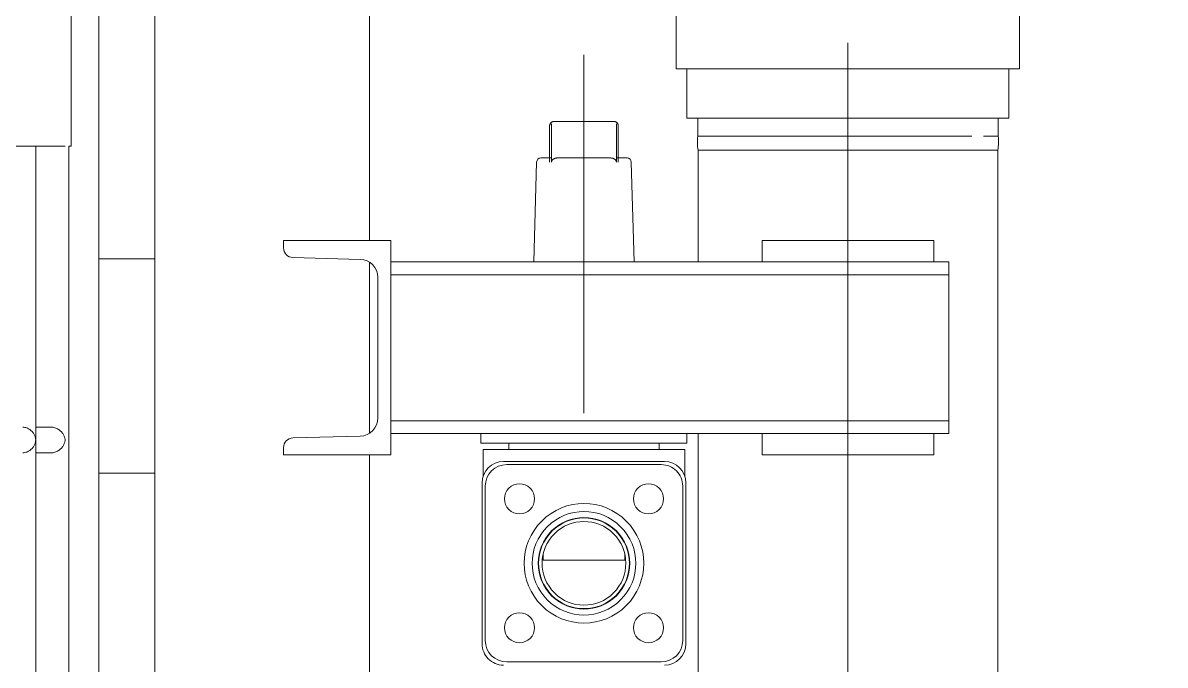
# Model space of a CAD drawing. Extents: x -965262 to 1142518, y -357520 to 71675.
# Drawn here: x -852163 to -851630, y -92689 to -92390 of the extents above; entities that cross this region are included whole.
import ezdxf

# ---------------------------------------------------------------- set-up
doc = ezdxf.new("R2010")
doc.units = 0
doc.header["$LTSCALE"] = 10
doc.layers.get('0').update_dxf_attribs({"linetype": 'CONTINUOUS', "lineweight": 30})
doc.layers.add('Оборудование', color=7, linetype='CONTINUOUS', lineweight=30)

msp = doc.modelspace()

# ---------------------------------------------------------------- hatches: boundary and pattern name
at = {"lineweight": 30, "true_color": 0x1b8828}
h = msp.add_hatch(color=106, dxfattribs=at)
h.dxf.hatch_style = 1
h.paths.add_polyline_path([(-851459.79, -90277.67), (-853359.79, -90277.67), (-853359.79, -94944.84), (-851459.79, -94944.84)])
h.paths.add_polyline_path([(-851559.79, -94844.84), (-853259.79, -94844.84), (-853259.79, -90344.85), (-851559.79, -90344.85)], flags=16)

# ---------------------------------------------------------------- linework, layer by layer
at = {"layer": 'Оборудование', "color": 7, "lineweight": 0}
for p, q in [((-852001.29, -92491.34, -2902.58), (-852001.29, -92068.59, -2902.58)), ((-851858.29, -92121.34, -2902.58), (-851858.29, -92411.34, -2902.58)), ((-851698.29, -92411.34, -2902.58), (-851698.29, -92121.34, -2902.58)), ((-852127.29, -92227.84, -2902.58), (-852127.29, -92937.84, -2902.58)), ((-852101.29, -92905.84, -2902.58), (-852101.29, -92259.84, -2902.58)), ((-852140.29, -92447.34, -2902.58), (-852140.29, -92299.65, -2902.58)), ((-851858.29, -92411.34, -2902.58), (-851698.29, -92411.34, -2902.58)), ((-851853.29, -92434.34, -2902.58), (-851853.29, -92411.34, -2902.58)), ((-851703.29, -92434.34, -2902.58), (-851703.29, -92411.34, -2902.58)), ((-851703.29, -92434.34, -2902.58), (-851853.29, -92434.34, -2902.58)), ((-851848.29, -92434.34, -2902.58), (-851848.29, -92442.74, -2902.58)), ((-851708.29, -92434.34, -2902.58), (-851708.29, -92442.74, -2902.58)), ((-851917.28, -92437.66, -2902.58), (-851917.29, -92437.72, -2902.58)), ((-851917.29, -92437.72, -2902.58), (-851917.29, -92437.78, -2902.58)), ((-851917.29, -92437.78, -2902.58), (-851917.29, -92437.84, -2902.58)), ((-851917.29, -92437.84, -2902.58), (-851917.29, -92452.84, -2902.58)), ((-851917.27, -92437.54, -2902.58), (-851917.28, -92437.6, -2902.58)), ((-851917.28, -92437.6, -2902.58), (-851917.28, -92437.66, -2902.58)), ((-851917.26, -92437.48, -2902.58), (-851917.27, -92437.54, -2902.58)), ((-851917.25, -92437.42, -2902.58), (-851917.26, -92437.48, -2902.58)), ((-851917.23, -92437.36, -2902.58), (-851917.25, -92437.42, -2902.58)), ((-851917.22, -92437.31, -2902.58), (-851917.23, -92437.36, -2902.58)), ((-851917.2, -92437.25, -2902.58), (-851917.22, -92437.31, -2902.58)), ((-851917.18, -92437.19, -2902.58), (-851917.2, -92437.25, -2902.58)), ((-851917.17, -92437.14, -2902.58), (-851917.18, -92437.19, -2902.58)), ((-851917.14, -92437.09, -2902.58), (-851917.17, -92437.14, -2902.58)), ((-851917.12, -92437.04, -2902.58), (-851917.14, -92437.09, -2902.58)), ((-851917.1, -92436.99, -2902.58), (-851917.12, -92437.04, -2902.58)), ((-851917.08, -92436.94, -2902.58), (-851917.1, -92436.99, -2902.58)), ((-851917.05, -92436.89, -2902.58), (-851917.08, -92436.94, -2902.58)), ((-851917.02, -92436.84, -2902.58), (-851917.05, -92436.89, -2902.58)), ((-851917, -92436.79, -2902.58), (-851917.02, -92436.84, -2902.58)), ((-851916.97, -92436.75, -2902.58), (-851917, -92436.79, -2902.58)), ((-851916.94, -92436.71, -2902.58), (-851916.97, -92436.75, -2902.58)), ((-851916.91, -92436.66, -2902.58), (-851916.94, -92436.71, -2902.58)), ((-851916.88, -92436.62, -2902.58), (-851916.91, -92436.66, -2902.58)), ((-851916.85, -92436.58, -2902.58), (-851916.88, -92436.62, -2902.58)), ((-851916.85, -92436.58, -2902.58), (-851916.8, -92436.53, -2902.58)), ((-851916.82, -92436.62, -2902.58), (-851916.85, -92436.58, -2902.58)), ((-851916.78, -92436.66, -2902.58), (-851916.82, -92436.62, -2902.58)), ((-851916.8, -92436.53, -2902.58), (-851916.75, -92436.47, -2902.58)), ((-851916.75, -92436.71, -2902.58), (-851916.78, -92436.66, -2902.58)), ((-851916.75, -92436.47, -2902.58), (-851916.7, -92436.42, -2902.58)), ((-851916.72, -92436.75, -2902.58), (-851916.75, -92436.71, -2902.58)), ((-851916.7, -92436.8, -2902.58), (-851916.72, -92436.75, -2902.58)), ((-851916.7, -92436.42, -2902.58), (-851916.65, -92436.37, -2902.58)), ((-851916.67, -92436.84, -2902.58), (-851916.7, -92436.8, -2902.58)), ((-851916.64, -92436.89, -2902.58), (-851916.67, -92436.84, -2902.58)), ((-851916.65, -92436.37, -2902.58), (-851916.59, -92436.32, -2902.58)), ((-851916.61, -92436.94, -2902.58), (-851916.64, -92436.89, -2902.58)), ((-851916.59, -92436.99, -2902.58), (-851916.61, -92436.94, -2902.58)), ((-851916.59, -92436.32, -2902.58), (-851916.54, -92436.27, -2902.58)), ((-851916.57, -92437.04, -2902.58), (-851916.59, -92436.99, -2902.58)), ((-851916.54, -92437.09, -2902.58), (-851916.57, -92437.04, -2902.58)), ((-851916.54, -92436.27, -2902.58), (-851916.48, -92436.23, -2902.58)), ((-851916.52, -92437.14, -2902.58), (-851916.54, -92437.09, -2902.58)), ((-851916.5, -92437.2, -2902.58), (-851916.52, -92437.14, -2902.58)), ((-851916.48, -92437.25, -2902.58), (-851916.5, -92437.2, -2902.58)), ((-851916.48, -92436.23, -2902.58), (-851916.41, -92436.18, -2902.58)), ((-851916.47, -92437.31, -2902.58), (-851916.48, -92437.25, -2902.58)), ((-851916.45, -92437.36, -2902.58), (-851916.47, -92437.31, -2902.58)), ((-851916.44, -92437.42, -2902.58), (-851916.45, -92437.36, -2902.58)), ((-851916.42, -92437.48, -2902.58), (-851916.44, -92437.42, -2902.58)), ((-851916.41, -92437.54, -2902.58), (-851916.42, -92437.48, -2902.58)), ((-851916.41, -92436.18, -2902.58), (-851916.35, -92436.14, -2902.58)), ((-851916.41, -92437.6, -2902.58), (-851916.41, -92437.54, -2902.58)), ((-851916.4, -92437.66, -2902.58), (-851916.41, -92437.6, -2902.58)), ((-851916.39, -92437.72, -2902.58), (-851916.4, -92437.66, -2902.58)), ((-851916.39, -92437.78, -2902.58), (-851916.39, -92437.72, -2902.58)), ((-851916.39, -92437.84, -2902.58), (-851916.39, -92437.78, -2902.58)), ((-851916.39, -92437.84, -2902.58), (-851916.39, -92452.84, -2902.58)), ((-851916.35, -92436.14, -2902.58), (-851916.29, -92436.1, -2902.58)), ((-851916.29, -92436.1, -2902.58), (-851916.22, -92436.07, -2902.58)), ((-851916.22, -92436.07, -2902.58), (-851916.15, -92436.03, -2902.58)), ((-851916.15, -92436.03, -2902.58), (-851916.08, -92436, -2902.58)), ((-851916.08, -92436, -2902.58), (-851916.01, -92435.97, -2902.58)), ((-851916.01, -92435.97, -2902.58), (-851915.94, -92435.95, -2902.58)), ((-851915.94, -92435.95, -2902.58), (-851915.87, -92435.92, -2902.58)), ((-851915.87, -92435.92, -2902.58), (-851915.8, -92435.9, -2902.58)), ((-851915.8, -92435.9, -2902.58), (-851915.73, -92435.89, -2902.58)), ((-851915.73, -92435.89, -2902.58), (-851915.65, -92435.87, -2902.58)), ((-851915.65, -92435.87, -2902.58), (-851915.58, -92435.86, -2902.58)), ((-851915.58, -92435.86, -2902.58), (-851915.51, -92435.85, -2902.58)), ((-851915.51, -92435.85, -2902.58), (-851915.44, -92435.84, -2902.58)), ((-851915.44, -92435.84, -2902.58), (-851915.36, -92435.84, -2902.58)), ((-851915.36, -92435.84, -2902.58), (-851915.29, -92435.84, -2902.58)), ((-851915.29, -92435.84, -2902.58), (-851887.29, -92435.84, -2902.58)), ((-851887.29, -92435.84, -2902.58), (-851887.22, -92435.84, -2902.58)), ((-851887.22, -92435.84, -2902.58), (-851887.15, -92435.84, -2902.58)), ((-851887.15, -92435.84, -2902.58), (-851887.07, -92435.85, -2902.58)), ((-851887.07, -92435.85, -2902.58), (-851887, -92435.86, -2902.58)), ((-851887, -92435.86, -2902.58), (-851886.93, -92435.87, -2902.58)), ((-851886.93, -92435.87, -2902.58), (-851886.85, -92435.89, -2902.58)), ((-851886.85, -92435.89, -2902.58), (-851886.78, -92435.9, -2902.58)), ((-851886.78, -92435.9, -2902.58), (-851886.71, -92435.92, -2902.58)), ((-851886.71, -92435.92, -2902.58), (-851886.64, -92435.95, -2902.58)), ((-851886.64, -92435.95, -2902.58), (-851886.57, -92435.97, -2902.58)), ((-851886.57, -92435.97, -2902.58), (-851886.5, -92436, -2902.58)), ((-851886.5, -92436, -2902.58), (-851886.43, -92436.03, -2902.58)), ((-851886.43, -92436.03, -2902.58), (-851886.36, -92436.07, -2902.58)), ((-851886.36, -92436.07, -2902.58), (-851886.29, -92436.1, -2902.58)), ((-851886.29, -92436.1, -2902.58), (-851886.23, -92436.14, -2902.58)), ((-851886.23, -92436.14, -2902.58), (-851886.17, -92436.18, -2902.58)), ((-851886.18, -92437.66, -2902.58), (-851886.19, -92437.72, -2902.58)), ((-851886.19, -92437.72, -2902.58), (-851886.19, -92437.78, -2902.58)), ((-851886.19, -92437.78, -2902.58), (-851886.19, -92437.84, -2902.58)), ((-851886.19, -92437.84, -2902.58), (-851886.19, -92452.84, -2902.58)), ((-851886.17, -92437.54, -2902.58), (-851886.18, -92437.6, -2902.58)), ((-851886.18, -92437.6, -2902.58), (-851886.18, -92437.66, -2902.58)), ((-851886.17, -92436.18, -2902.58), (-851886.11, -92436.23, -2902.58)), ((-851886.16, -92437.48, -2902.58), (-851886.17, -92437.54, -2902.58)), ((-851886.14, -92437.42, -2902.58), (-851886.16, -92437.48, -2902.58)), ((-851886.13, -92437.36, -2902.58), (-851886.14, -92437.42, -2902.58)), ((-851886.11, -92437.31, -2902.58), (-851886.13, -92437.36, -2902.58)), ((-851886.11, -92436.23, -2902.58), (-851886.05, -92436.27, -2902.58)), ((-851886.1, -92437.25, -2902.58), (-851886.11, -92437.31, -2902.58)), ((-851886.08, -92437.19, -2902.58), (-851886.1, -92437.25, -2902.58)), ((-851886.06, -92437.14, -2902.58), (-851886.08, -92437.19, -2902.58)), ((-851886.04, -92437.09, -2902.58), (-851886.06, -92437.14, -2902.58)), ((-851886.05, -92436.27, -2902.58), (-851885.99, -92436.32, -2902.58)), ((-851886.02, -92437.04, -2902.58), (-851886.04, -92437.09, -2902.58)), ((-851885.99, -92436.99, -2902.58), (-851886.02, -92437.04, -2902.58)), ((-851885.99, -92436.32, -2902.58), (-851885.93, -92436.37, -2902.58)), ((-851885.97, -92436.94, -2902.58), (-851885.99, -92436.99, -2902.58)), ((-851885.94, -92436.89, -2902.58), (-851885.97, -92436.94, -2902.58)), ((-851885.91, -92436.84, -2902.58), (-851885.94, -92436.89, -2902.58)), ((-851885.93, -92436.37, -2902.58), (-851885.88, -92436.42, -2902.58)), ((-851885.89, -92436.79, -2902.58), (-851885.91, -92436.84, -2902.58)), ((-851885.86, -92436.75, -2902.58), (-851885.89, -92436.79, -2902.58)), ((-851885.88, -92436.42, -2902.58), (-851885.83, -92436.47, -2902.58)), ((-851885.83, -92436.71, -2902.58), (-851885.86, -92436.75, -2902.58)), ((-851885.83, -92436.47, -2902.58), (-851885.78, -92436.53, -2902.58)), ((-851885.8, -92436.66, -2902.58), (-851885.83, -92436.71, -2902.58)), ((-851885.77, -92436.62, -2902.58), (-851885.8, -92436.66, -2902.58)), ((-851885.78, -92436.53, -2902.58), (-851885.73, -92436.58, -2902.58)), ((-851885.73, -92436.58, -2902.58), (-851885.77, -92436.62, -2902.58)), ((-851885.7, -92436.62, -2902.58), (-851885.73, -92436.58, -2902.58)), ((-851885.67, -92436.66, -2902.58), (-851885.7, -92436.62, -2902.58)), ((-851885.64, -92436.71, -2902.58), (-851885.67, -92436.66, -2902.58)), ((-851885.61, -92436.75, -2902.58), (-851885.64, -92436.71, -2902.58)), ((-851885.58, -92436.8, -2902.58), (-851885.61, -92436.75, -2902.58)), ((-851885.56, -92436.84, -2902.58), (-851885.58, -92436.8, -2902.58)), ((-851885.53, -92436.89, -2902.58), (-851885.56, -92436.84, -2902.58)), ((-851885.5, -92436.94, -2902.58), (-851885.53, -92436.89, -2902.58)), ((-851885.48, -92436.99, -2902.58), (-851885.5, -92436.94, -2902.58)), ((-851885.46, -92437.04, -2902.58), (-851885.48, -92436.99, -2902.58)), ((-851885.44, -92437.09, -2902.58), (-851885.46, -92437.04, -2902.58)), ((-851885.42, -92437.14, -2902.58), (-851885.44, -92437.09, -2902.58)), ((-851885.4, -92437.2, -2902.58), (-851885.42, -92437.14, -2902.58)), ((-851885.38, -92437.25, -2902.58), (-851885.4, -92437.2, -2902.58)), ((-851885.36, -92437.31, -2902.58), (-851885.38, -92437.25, -2902.58)), ((-851885.35, -92437.36, -2902.58), (-851885.36, -92437.31, -2902.58)), ((-851885.33, -92437.42, -2902.58), (-851885.35, -92437.36, -2902.58)), ((-851885.32, -92437.48, -2902.58), (-851885.33, -92437.42, -2902.58)), ((-851885.31, -92437.54, -2902.58), (-851885.32, -92437.48, -2902.58)), ((-851885.31, -92437.6, -2902.58), (-851885.31, -92437.54, -2902.58)), ((-851885.3, -92437.66, -2902.58), (-851885.31, -92437.6, -2902.58)), ((-851885.29, -92437.72, -2902.58), (-851885.3, -92437.66, -2902.58)), ((-851885.29, -92437.78, -2902.58), (-851885.29, -92437.72, -2902.58)), ((-851885.29, -92437.84, -2902.58), (-851885.29, -92437.78, -2902.58)), ((-851885.29, -92437.84, -2902.58), (-851885.29, -92452.84, -2902.58)), ((-851817.78, -92442.74, -2902.58), (-851848.29, -92442.74, -2902.58)), ((-851848.14, -92442.74, -2902.58), (-851848.29, -92442.74, -2902.58)), ((-851847.69, -92442.74, -2902.58), (-851848.14, -92442.74, -2902.58)), ((-851846.94, -92442.74, -2902.58), (-851847.69, -92442.74, -2902.58)), ((-851845.9, -92442.74, -2902.58), (-851846.94, -92442.74, -2902.58)), ((-851844.58, -92442.74, -2902.58), (-851845.9, -92442.74, -2902.58)), ((-851842.97, -92442.74, -2902.58), (-851844.58, -92442.74, -2902.58)), ((-851841.08, -92442.74, -2902.58), (-851842.97, -92442.74, -2902.58)), ((-851838.9, -92442.74, -2902.58), (-851841.08, -92442.74, -2902.58)), ((-851836.49, -92442.74, -2902.58), (-851838.9, -92442.74, -2902.58)), ((-851833.83, -92442.74, -2902.58), (-851836.49, -92442.74, -2902.58)), ((-851830.94, -92442.74, -2902.58), (-851833.83, -92442.74, -2902.58)), ((-851827.8, -92442.74, -2902.58), (-851830.94, -92442.74, -2902.58)), ((-851824.44, -92442.74, -2902.58), (-851827.8, -92442.74, -2902.58)), ((-851820.9, -92442.74, -2902.58), (-851824.44, -92442.74, -2902.58)), ((-851817.19, -92442.74, -2902.58), (-851820.9, -92442.74, -2902.58)), ((-851813.32, -92442.74, -2902.58), (-851817.19, -92442.74, -2902.58)), ((-851809.28, -92442.74, -2902.58), (-851813.32, -92442.74, -2902.58)), ((-851805.08, -92442.74, -2902.58), (-851809.28, -92442.74, -2902.58)), ((-851802.88, -92442.74, -2902.58), (-851807.24, -92442.74, -2902.58)), ((-851800.79, -92442.74, -2902.58), (-851805.08, -92442.74, -2902.58)), ((-851796.42, -92442.74, -2902.58), (-851800.79, -92442.74, -2902.58)), ((-851791.98, -92442.74, -2902.58), (-851796.42, -92442.74, -2902.58)), ((-851787.47, -92442.74, -2902.58), (-851791.98, -92442.74, -2902.58)), ((-851778.29, -92442.74, -2902.58), (-851791.24, -92442.74, -2902.58)), ((-851782.88, -92442.74, -2902.58), (-851787.47, -92442.74, -2902.58)), ((-851778.29, -92442.74, -2902.58), (-851782.88, -92442.74, -2902.58)), ((-851765.3, -92442.74, -2902.58), (-851778.29, -92442.74, -2902.58)), ((-851776.54, -92442.74, -2902.58), (-851778.29, -92442.74, -2902.58)), ((-851774.8, -92442.74, -2902.58), (-851776.54, -92442.74, -2902.58)), ((-851773.06, -92442.74, -2902.58), (-851774.8, -92442.74, -2902.58)), ((-851771.32, -92442.74, -2902.58), (-851773.06, -92442.74, -2902.58)), ((-851769.59, -92442.74, -2902.58), (-851771.32, -92442.74, -2902.58)), ((-851767.86, -92442.74, -2902.58), (-851769.59, -92442.74, -2902.58)), ((-851766.14, -92442.74, -2902.58), (-851767.86, -92442.74, -2902.58)), ((-851764.41, -92442.74, -2902.58), (-851766.14, -92442.74, -2902.58)), ((-851762.7, -92442.74, -2902.58), (-851764.41, -92442.74, -2902.58)), ((-851760.98, -92442.74, -2902.58), (-851762.7, -92442.74, -2902.58)), ((-851759.28, -92442.74, -2902.58), (-851760.98, -92442.74, -2902.58)), ((-851757.59, -92442.74, -2902.58), (-851759.28, -92442.74, -2902.58)), ((-851755.92, -92442.74, -2902.58), (-851757.59, -92442.74, -2902.58)), ((-851754.27, -92442.74, -2902.58), (-851755.92, -92442.74, -2902.58)), ((-851752.64, -92442.74, -2902.58), (-851754.27, -92442.74, -2902.58)), ((-851749.34, -92442.74, -2902.58), (-851753.81, -92442.74, -2902.58)), ((-851751.02, -92442.74, -2902.58), (-851752.64, -92442.74, -2902.58)), ((-851749.43, -92442.74, -2902.58), (-851751.02, -92442.74, -2902.58)), ((-851747.85, -92442.74, -2902.58), (-851749.43, -92442.74, -2902.58)), ((-851746.29, -92442.74, -2902.58), (-851747.85, -92442.74, -2902.58)), ((-851744.74, -92442.74, -2902.58), (-851746.29, -92442.74, -2902.58)), ((-851743.22, -92442.74, -2902.58), (-851744.74, -92442.74, -2902.58)), ((-851741.71, -92442.74, -2902.58), (-851743.22, -92442.74, -2902.58)), ((-851740.22, -92442.74, -2902.58), (-851741.71, -92442.74, -2902.58)), ((-851738.76, -92442.74, -2902.58), (-851740.22, -92442.74, -2902.58)), ((-851720.49, -92442.74, -2902.58), (-851738.8, -92442.74, -2902.58)), ((-851712.75, -92442.74, -2902.58), (-851715.2, -92442.74, -2902.58)), ((-851712.59, -92442.74, -2902.58), (-851712.75, -92442.74, -2902.58)), ((-851712.44, -92442.74, -2902.58), (-851712.59, -92442.74, -2902.58)), ((-851712.28, -92442.74, -2902.58), (-851712.44, -92442.74, -2902.58)), ((-851712.13, -92442.74, -2902.58), (-851712.28, -92442.74, -2902.58)), ((-851711.98, -92442.74, -2902.58), (-851712.13, -92442.74, -2902.58)), ((-851711.84, -92442.74, -2902.58), (-851711.98, -92442.74, -2902.58)), ((-851711.69, -92442.74, -2902.58), (-851711.84, -92442.74, -2902.58)), ((-851711.55, -92442.74, -2902.58), (-851711.69, -92442.74, -2902.58)), ((-851711.42, -92442.74, -2902.58), (-851711.55, -92442.74, -2902.58)), ((-851711.28, -92442.74, -2902.58), (-851711.42, -92442.74, -2902.58)), ((-851711.15, -92442.74, -2902.58), (-851711.28, -92442.74, -2902.58)), ((-851711.02, -92442.74, -2902.58), (-851711.15, -92442.74, -2902.58)), ((-851710.9, -92442.74, -2902.58), (-851711.02, -92442.74, -2902.58)), ((-851710.77, -92442.74, -2902.58), (-851710.9, -92442.74, -2902.58)), ((-851710.65, -92442.74, -2902.58), (-851710.77, -92442.74, -2902.58)), ((-851710.54, -92442.74, -2902.58), (-851710.65, -92442.74, -2902.58)), ((-851710.42, -92442.74, -2902.58), (-851710.54, -92442.74, -2902.58)), ((-851710.31, -92442.74, -2902.58), (-851710.42, -92442.74, -2902.58)), ((-851710.21, -92442.74, -2902.58), (-851710.31, -92442.74, -2902.58)), ((-851710.1, -92442.74, -2902.58), (-851710.21, -92442.74, -2902.58)), ((-851710, -92442.74, -2902.58), (-851710.1, -92442.74, -2902.58)), ((-851709.9, -92442.74, -2902.58), (-851710, -92442.74, -2902.58)), ((-851709.81, -92442.74, -2902.58), (-851709.9, -92442.74, -2902.58)), ((-851709.71, -92442.74, -2902.58), (-851709.81, -92442.74, -2902.58)), ((-851708.29, -92442.74, -2902.58), (-851709.5, -92442.74, -2902.58)), ((-851708.29, -92442.74, -2902.58), (-851708.29, -92442.74, -2902.58)), ((-852282.79, -92447.34, -2902.58), (-852158.59, -92447.34, -2902.58)), ((-852156.77, -92447.34, -2902.58), (-852158.59, -92447.34, -2902.58)), ((-852143.07, -92447.34, -2902.58), (-852156.77, -92447.34, -2902.58)), ((-852156.76, -92584.02, -2902.58), (-852156.76, -92447.34, -2902.58)), ((-852141.35, -92447.34, -2902.58), (-852141.35, -92722.84, -2902.58)), ((-852140.29, -92447.34, -2902.58), (-852141.35, -92447.34, -2902.58)), ((-851848.14, -92449.17, -2902.58), (-851846.94, -92449.17, -2902.58)), ((-851848.14, -92449.17, -2902.58), (-851848.14, -92501.34, -2902.58)), ((-851848.14, -92449.17, -2902.58), (-851847.99, -92449.17, -2902.58)), ((-851847.99, -92449.17, -2902.58), (-851847.54, -92449.17, -2902.58)), ((-851847.54, -92449.17, -2902.58), (-851846.8, -92449.17, -2902.58)), ((-851846.8, -92449.17, -2902.58), (-851845.77, -92449.17, -2902.58)), ((-851845.77, -92449.17, -2902.58), (-851844.43, -92449.17, -2902.58)), ((-851844.43, -92449.17, -2902.58), (-851842.82, -92449.17, -2902.58)), ((-851843.69, -92449.17, -2902.58), (-851840.96, -92449.17, -2902.58)), ((-851842.82, -92449.17, -2902.58), (-851840.94, -92449.17, -2902.58)), ((-851840.94, -92449.17, -2902.58), (-851838.79, -92449.17, -2902.58)), ((-851838.79, -92449.17, -2902.58), (-851836.38, -92449.17, -2902.58)), ((-851836.38, -92449.17, -2902.58), (-851833.7, -92449.17, -2902.58)), ((-851835.97, -92449.17, -2902.58), (-851817.69, -92449.17, -2902.58)), ((-851833.7, -92449.17, -2902.58), (-851830.79, -92449.17, -2902.58)), ((-851830.79, -92449.17, -2902.58), (-851827.67, -92449.17, -2902.58)), ((-851827.67, -92449.17, -2902.58), (-851824.35, -92449.17, -2902.58)), ((-851824.35, -92449.17, -2902.58), (-851820.82, -92449.17, -2902.58)), ((-851820.82, -92449.17, -2902.58), (-851817.09, -92449.17, -2902.58)), ((-851817.09, -92449.17, -2902.58), (-851813.19, -92449.17, -2902.58)), ((-851813.19, -92449.17, -2902.58), (-851809.17, -92449.17, -2902.58)), ((-851809.17, -92449.17, -2902.58), (-851805.02, -92449.17, -2902.58)), ((-851807.18, -92449.17, -2902.58), (-851802.69, -92449.17, -2902.58)), ((-851805.02, -92449.17, -2902.58), (-851800.75, -92449.17, -2902.58)), ((-851800.75, -92449.17, -2902.58), (-851796.36, -92449.17, -2902.58)), ((-851796.36, -92449.17, -2902.58), (-851791.88, -92449.17, -2902.58)), ((-851791.88, -92449.17, -2902.58), (-851787.38, -92449.17, -2902.58)), ((-851791.21, -92449.17, -2902.58), (-851765.37, -92449.17, -2902.58)), ((-851787.38, -92449.17, -2902.58), (-851782.85, -92449.17, -2902.58)), ((-851782.85, -92449.17, -2902.58), (-851778.29, -92449.17, -2902.58)), ((-851778.29, -92449.17, -2902.58), (-851773.71, -92449.17, -2902.58)), ((-851773.71, -92449.17, -2902.58), (-851769.14, -92449.17, -2902.58)), ((-851769.14, -92449.17, -2902.58), (-851764.63, -92449.17, -2902.58)), ((-851764.63, -92449.17, -2902.58), (-851760.2, -92449.17, -2902.58)), ((-851760.2, -92449.17, -2902.58), (-851755.84, -92449.17, -2902.58)), ((-851755.85, -92449.17, -2902.58), (-851749.4, -92449.17, -2902.58)), ((-851755.84, -92449.17, -2902.58), (-851751.56, -92449.17, -2902.58)), ((-851751.56, -92449.17, -2902.58), (-851747.37, -92449.17, -2902.58)), ((-851747.37, -92449.17, -2902.58), (-851743.34, -92449.17, -2902.58)), ((-851743.34, -92449.17, -2902.58), (-851739.48, -92449.17, -2902.58)), ((-851739.48, -92449.17, -2902.58), (-851735.78, -92449.17, -2902.58)), ((-851738.89, -92449.17, -2902.58), (-851720.62, -92449.17, -2902.58)), ((-851735.78, -92449.17, -2902.58), (-851732.24, -92449.17, -2902.58)), ((-851732.24, -92449.17, -2902.58), (-851728.88, -92449.17, -2902.58)), ((-851728.88, -92449.17, -2902.58), (-851725.76, -92449.17, -2902.58)), ((-851725.76, -92449.17, -2902.58), (-851722.87, -92449.17, -2902.58)), ((-851722.87, -92449.17, -2902.58), (-851720.22, -92449.17, -2902.58)), ((-851720.22, -92449.17, -2902.58), (-851717.81, -92449.17, -2902.58)), ((-851717.81, -92449.17, -2902.58), (-851715.64, -92449.17, -2902.58)), ((-851715.64, -92449.17, -2902.58), (-851713.75, -92449.17, -2902.58)), ((-851714.69, -92449.17, -2902.58), (-851712.17, -92449.17, -2902.58)), ((-851713.75, -92449.17, -2902.58), (-851712.15, -92449.17, -2902.58)), ((-851712.15, -92449.17, -2902.58), (-851710.82, -92449.17, -2902.58)), ((-851710.82, -92449.17, -2902.58), (-851709.79, -92449.17, -2902.58)), ((-851709.79, -92449.17, -2902.58), (-851709.04, -92449.17, -2902.58)), ((-851709.65, -92449.17, -2902.58), (-851708.44, -92449.17, -2902.58)), ((-851709.04, -92449.17, -2902.58), (-851708.59, -92449.17, -2902.58)), ((-851708.59, -92449.17, -2902.58), (-851708.44, -92449.17, -2902.58)), ((-851708.44, -92449.17, -2902.58), (-851708.44, -92975.51, -2902.58)), ((-851923.35, -92454.78, -2902.58), (-851924.66, -92501.34, -2902.58)), ((-851917.29, -92452.84, -2902.58), (-851921.35, -92452.84, -2902.58)), ((-851916.39, -92452.84, -2902.58), (-851917.29, -92452.84, -2902.58)), ((-851917.29, -92452.84, -2902.58), (-851917.29, -92454.78, -2902.58)), ((-851916.47, -92454.78, -2902.58), (-851916.39, -92452.84, -2902.58)), ((-851916.45, -92454.61, -2902.58), (-851916.47, -92454.78, -2902.58)), ((-851916.42, -92454.45, -2902.58), (-851916.45, -92454.61, -2902.58)), ((-851916.36, -92454.29, -2902.58), (-851916.42, -92454.45, -2902.58)), ((-851916.29, -92454.14, -2902.58), (-851916.36, -92454.29, -2902.58)), ((-851916.2, -92454, -2902.58), (-851916.29, -92454.14, -2902.58)), ((-851916.1, -92453.86, -2902.58), (-851916.2, -92454, -2902.58)), ((-851915.99, -92453.74, -2902.58), (-851916.1, -92453.86, -2902.58)), ((-851915.87, -92453.63, -2902.58), (-851915.99, -92453.74, -2902.58)), ((-851915.74, -92453.52, -2902.58), (-851915.87, -92453.63, -2902.58)), ((-851915.61, -92453.42, -2902.58), (-851915.74, -92453.52, -2902.58)), ((-851915.46, -92453.33, -2902.58), (-851915.61, -92453.42, -2902.58)), ((-851915.32, -92453.25, -2902.58), (-851915.46, -92453.33, -2902.58)), ((-851915.17, -92453.18, -2902.58), (-851915.32, -92453.25, -2902.58)), ((-851915.01, -92453.12, -2902.58), (-851915.17, -92453.18, -2902.58)), ((-851914.86, -92453.06, -2902.58), (-851915.01, -92453.12, -2902.58)), ((-851914.7, -92453.01, -2902.58), (-851914.86, -92453.06, -2902.58)), ((-851914.54, -92452.97, -2902.58), (-851914.7, -92453.01, -2902.58)), ((-851914.37, -92452.93, -2902.58), (-851914.54, -92452.97, -2902.58)), ((-851914.21, -92452.9, -2902.58), (-851914.37, -92452.93, -2902.58)), ((-851914.05, -92452.88, -2902.58), (-851914.21, -92452.9, -2902.58)), ((-851913.88, -92452.86, -2902.58), (-851914.05, -92452.88, -2902.58)), ((-851913.72, -92452.85, -2902.58), (-851913.88, -92452.86, -2902.58)), ((-851913.55, -92452.84, -2902.58), (-851913.72, -92452.85, -2902.58)), ((-851913.38, -92452.84, -2902.58), (-851913.55, -92452.84, -2902.58)), ((-851889.2, -92452.84, -2902.58), (-851913.38, -92452.84, -2902.58)), ((-851889.03, -92452.84, -2902.58), (-851889.2, -92452.84, -2902.58)), ((-851888.87, -92452.85, -2902.58), (-851889.03, -92452.84, -2902.58)), ((-851888.7, -92452.86, -2902.58), (-851888.87, -92452.85, -2902.58)), ((-851888.54, -92452.88, -2902.58), (-851888.7, -92452.86, -2902.58)), ((-851888.37, -92452.9, -2902.58), (-851888.54, -92452.88, -2902.58)), ((-851888.21, -92452.93, -2902.58), (-851888.37, -92452.9, -2902.58)), ((-851888.05, -92452.97, -2902.58), (-851888.21, -92452.93, -2902.58)), ((-851887.89, -92453.01, -2902.58), (-851888.05, -92452.97, -2902.58)), ((-851887.73, -92453.06, -2902.58), (-851887.89, -92453.01, -2902.58)), ((-851887.57, -92453.12, -2902.58), (-851887.73, -92453.06, -2902.58)), ((-851887.42, -92453.18, -2902.58), (-851887.57, -92453.12, -2902.58)), ((-851887.27, -92453.25, -2902.58), (-851887.42, -92453.18, -2902.58)), ((-851887.12, -92453.33, -2902.58), (-851887.27, -92453.25, -2902.58)), ((-851886.98, -92453.42, -2902.58), (-851887.12, -92453.33, -2902.58)), ((-851886.84, -92453.52, -2902.58), (-851886.98, -92453.42, -2902.58)), ((-851886.71, -92453.62, -2902.58), (-851886.84, -92453.52, -2902.58)), ((-851886.59, -92453.74, -2902.58), (-851886.71, -92453.62, -2902.58)), ((-851886.48, -92453.86, -2902.58), (-851886.59, -92453.74, -2902.58)), ((-851886.38, -92454, -2902.58), (-851886.48, -92453.86, -2902.58)), ((-851886.29, -92454.14, -2902.58), (-851886.38, -92454, -2902.58)), ((-851886.22, -92454.29, -2902.58), (-851886.29, -92454.14, -2902.58)), ((-851886.17, -92454.45, -2902.58), (-851886.22, -92454.29, -2902.58)), ((-851886.19, -92452.84, -2902.58), (-851885.29, -92452.84, -2902.58)), ((-851886.19, -92452.84, -2902.58), (-851886.11, -92454.78, -2902.58)), ((-851886.13, -92454.62, -2902.58), (-851886.17, -92454.45, -2902.58)), ((-851886.11, -92454.78, -2902.58), (-851886.13, -92454.62, -2902.58)), ((-851885.29, -92454.78, -2902.58), (-851885.29, -92452.84, -2902.58)), ((-851881.24, -92452.84, -2902.58), (-851885.29, -92452.84, -2902.58)), ((-851879.24, -92454.78, -2902.58), (-851877.92, -92501.34, -2902.58)), ((-852041.29, -92494.78, -2902.58), (-852041.29, -92491.34, -2902.58)), ((-852041.29, -92491.34, -2902.58), (-851991.29, -92491.34, -2902.58)), ((-851991.29, -92491.34, -2902.58), (-851991.29, -92591.34, -2902.58)), ((-851738.29, -92491.34, -2902.58), (-851818.29, -92491.34, -2902.58)), ((-851818.29, -92491.34, -2902.58), (-851818.29, -92501.34, -2902.58)), ((-851738.29, -92491.34, -2902.58), (-851738.29, -92501.34, -2902.58)), ((-852127.29, -92499.84, -2902.58), (-852101.29, -92499.84, -2902.58)), ((-852005.56, -92500.13, -2902.58), (-852036.91, -92499.28, -2902.58)), ((-852001.29, -92581.26, -2902.58), (-852001.29, -92501.42, -2902.58)), ((-851991.29, -92501.34, -2902.58), (-851731.29, -92501.34, -2902.58)), ((-851731.29, -92501.34, -2902.58), (-851731.29, -92504.34, -2902.58)), ((-851997.29, -92574.05, -2902.58), (-851997.29, -92508.63, -2902.58)), ((-851991.29, -92507.34, -2902.58), (-851731.29, -92507.34, -2902.58)), ((-851731.29, -92507.34, -2902.58), (-851731.29, -92504.34, -2902.58)), ((-851731.29, -92507.34, -2902.58), (-851731.29, -92513.34, -2902.58)), ((-851731.29, -92513.34, -2902.58), (-851731.29, -92569.34, -2902.58)), ((-851731.29, -92569.34, -2902.58), (-851731.29, -92575.34, -2902.58)), ((-852162.76, -92578.35, -2902.58), (-852162.3, -92578.39, -2902.58)), ((-852162.3, -92578.39, -2902.58), (-852161.84, -92578.47, -2902.58)), ((-852161.84, -92578.47, -2902.58), (-852161.4, -92578.57, -2902.58)), ((-852161.4, -92578.57, -2902.58), (-852160.97, -92578.71, -2902.58)), ((-852160.97, -92578.71, -2902.58), (-852160.56, -92578.88, -2902.58)), ((-852149.82, -92578.34, -2902.58), (-852156.76, -92578.34, -2902.58)), ((-852149.29, -92578.36, -2902.58), (-852149.82, -92578.34, -2902.58)), ((-852148.78, -92578.42, -2902.58), (-852149.29, -92578.36, -2902.58)), ((-852148.29, -92578.51, -2902.58), (-852148.78, -92578.42, -2902.58)), ((-852147.83, -92578.64, -2902.58), (-852148.29, -92578.51, -2902.58)), ((-852147.38, -92578.79, -2902.58), (-852147.83, -92578.64, -2902.58)), ((-852146.96, -92578.97, -2902.58), (-852147.38, -92578.79, -2902.58)), ((-851991.29, -92575.34, -2902.58), (-851731.29, -92575.34, -2902.58)), ((-851731.29, -92578.34, -2902.58), (-851731.29, -92575.34, -2902.58)), ((-851731.29, -92578.34, -2902.58), (-851731.29, -92581.34, -2902.58)), ((-852160.56, -92578.88, -2902.58), (-852160.17, -92579.07, -2902.58)), ((-852160.17, -92579.07, -2902.58), (-852159.81, -92579.28, -2902.58)), ((-852159.81, -92579.28, -2902.58), (-852159.46, -92579.51, -2902.58)), ((-852159.46, -92579.51, -2902.58), (-852159.14, -92579.75, -2902.58)), ((-852159.14, -92579.75, -2902.58), (-852158.84, -92580.01, -2902.58)), ((-852158.84, -92580.01, -2902.58), (-852158.56, -92580.28, -2902.58)), ((-852158.56, -92580.28, -2902.58), (-852158.31, -92580.56, -2902.58)), ((-852158.31, -92580.56, -2902.58), (-852158.07, -92580.85, -2902.58)), ((-852158.07, -92580.85, -2902.58), (-852157.86, -92581.14, -2902.58)), ((-852157.86, -92581.14, -2902.58), (-852157.66, -92581.45, -2902.58)), ((-852157.66, -92581.45, -2902.58), (-852157.49, -92581.76, -2902.58)), ((-852157.49, -92581.76, -2902.58), (-852157.33, -92582.07, -2902.58)), ((-852157.33, -92582.07, -2902.58), (-852157.2, -92582.39, -2902.58)), ((-852157.2, -92582.39, -2902.58), (-852157.08, -92582.71, -2902.58)), ((-852157.08, -92582.71, -2902.58), (-852156.98, -92583.03, -2902.58)), ((-852156.98, -92583.03, -2902.58), (-852156.9, -92583.36, -2902.58)), ((-852156.9, -92583.36, -2902.58), (-852156.84, -92583.68, -2902.58)), ((-852156.84, -92583.68, -2902.58), (-852156.79, -92584.01, -2902.58)), ((-852156.79, -92584.01, -2902.58), (-852156.77, -92584.34, -2902.58)), ((-852156.76, -92584.02, -2902.58), (-852156.76, -92584, -2902.58)), ((-852156.76, -92584.03, -2902.58), (-852156.76, -92584.02, -2902.58)), ((-852156.76, -92584.05, -2902.58), (-852156.76, -92584.03, -2902.58)), ((-852156.76, -92584.06, -2902.58), (-852156.76, -92584.05, -2902.58)), ((-852156.76, -92584.07, -2902.58), (-852156.76, -92584.06, -2902.58)), ((-852156.76, -92584.09, -2902.58), (-852156.76, -92584.07, -2902.58)), ((-852156.76, -92584.1, -2902.58), (-852156.76, -92584.09, -2902.58)), ((-852156.76, -92584.12, -2902.58), (-852156.76, -92584.1, -2902.58)), ((-852156.76, -92584.13, -2902.58), (-852156.76, -92584.12, -2902.58)), ((-852146.56, -92579.17, -2902.58), (-852146.96, -92578.97, -2902.58)), ((-852146.19, -92579.4, -2902.58), (-852146.56, -92579.17, -2902.58)), ((-852145.83, -92579.63, -2902.58), (-852146.19, -92579.4, -2902.58)), ((-852145.5, -92579.89, -2902.58), (-852145.83, -92579.63, -2902.58)), ((-852145.19, -92580.16, -2902.58), (-852145.5, -92579.89, -2902.58)), ((-852144.91, -92580.44, -2902.58), (-852145.19, -92580.16, -2902.58)), ((-852144.64, -92580.73, -2902.58), (-852144.91, -92580.44, -2902.58)), ((-852144.4, -92581.03, -2902.58), (-852144.64, -92580.73, -2902.58)), ((-852144.17, -92581.34, -2902.58), (-852144.4, -92581.03, -2902.58)), ((-852143.97, -92581.65, -2902.58), (-852144.17, -92581.34, -2902.58)), ((-852143.79, -92581.97, -2902.58), (-852143.97, -92581.65, -2902.58)), ((-852143.62, -92582.3, -2902.58), (-852143.79, -92581.97, -2902.58)), ((-852143.48, -92582.63, -2902.58), (-852143.62, -92582.3, -2902.58)), ((-852143.36, -92582.97, -2902.58), (-852143.48, -92582.63, -2902.58)), ((-852143.26, -92583.31, -2902.58), (-852143.36, -92582.97, -2902.58)), ((-852143.18, -92583.65, -2902.58), (-852143.26, -92583.31, -2902.58)), ((-852143.11, -92583.99, -2902.58), (-852143.18, -92583.65, -2902.58)), ((-852143.07, -92584.34, -2902.58), (-852143.11, -92583.99, -2902.58)), ((-852036.91, -92583.4, -2902.58), (-852005.56, -92582.55, -2902.58)), ((-851991.29, -92581.34, -2902.58), (-851731.29, -92581.34, -2902.58)), ((-851949.29, -92581.34, -2902.58), (-851949.29, -92585.84, -2902.58)), ((-851853.29, -92581.34, -2902.58), (-851853.29, -92585.84, -2902.58)), ((-851848.14, -92581.34, -2902.58), (-851848.14, -92975.51, -2902.58)), ((-851818.29, -92581.34, -2902.58), (-851818.29, -92591.34, -2902.58)), ((-851738.29, -92581.34, -2902.58), (-851738.29, -92591.34, -2902.58)), ((-852159.81, -92589.4, -2902.58), (-852160.17, -92589.61, -2902.58)), ((-852159.46, -92589.17, -2902.58), (-852159.81, -92589.4, -2902.58)), ((-852159.14, -92588.92, -2902.58), (-852159.46, -92589.17, -2902.58)), ((-852158.84, -92588.67, -2902.58), (-852159.14, -92588.92, -2902.58)), ((-852158.56, -92588.4, -2902.58), (-852158.84, -92588.67, -2902.58)), ((-852158.31, -92588.12, -2902.58), (-852158.56, -92588.4, -2902.58)), ((-852158.07, -92587.83, -2902.58), (-852158.31, -92588.12, -2902.58)), ((-852157.86, -92587.53, -2902.58), (-852158.07, -92587.83, -2902.58)), ((-852157.66, -92587.23, -2902.58), (-852157.86, -92587.53, -2902.58)), ((-852157.49, -92586.92, -2902.58), (-852157.66, -92587.23, -2902.58)), ((-852157.33, -92586.61, -2902.58), (-852157.49, -92586.92, -2902.58)), ((-852157.2, -92586.29, -2902.58), (-852157.33, -92586.61, -2902.58)), ((-852157.08, -92585.97, -2902.58), (-852157.2, -92586.29, -2902.58)), ((-852156.98, -92585.65, -2902.58), (-852157.08, -92585.97, -2902.58)), ((-852156.9, -92585.32, -2902.58), (-852156.98, -92585.65, -2902.58)), ((-852156.84, -92584.99, -2902.58), (-852156.9, -92585.32, -2902.58)), ((-852156.79, -92584.67, -2902.58), (-852156.84, -92584.99, -2902.58)), ((-852156.77, -92584.34, -2902.58), (-852156.79, -92584.67, -2902.58)), ((-852156.77, -92584.28, -2902.58), (-852156.76, -92584.27, -2902.58)), ((-852156.77, -92584.3, -2902.58), (-852156.77, -92584.28, -2902.58)), ((-852156.77, -92584.31, -2902.58), (-852156.77, -92584.3, -2902.58)), ((-852156.77, -92584.32, -2902.58), (-852156.77, -92584.31, -2902.58)), ((-852156.77, -92584.34, -2902.58), (-852156.77, -92584.32, -2902.58)), ((-852156.77, -92584.35, -2902.58), (-852156.77, -92584.34, -2902.58)), ((-852156.77, -92584.37, -2902.58), (-852156.77, -92584.35, -2902.58)), ((-852156.77, -92584.38, -2902.58), (-852156.77, -92584.37, -2902.58)), ((-852156.77, -92584.39, -2902.58), (-852156.77, -92584.38, -2902.58)), ((-852156.76, -92584.41, -2902.58), (-852156.77, -92584.39, -2902.58)), ((-852156.76, -92584.14, -2902.58), (-852156.76, -92584.13, -2902.58)), ((-852156.76, -92584.16, -2902.58), (-852156.76, -92584.14, -2902.58)), ((-852156.76, -92584.17, -2902.58), (-852156.76, -92584.16, -2902.58)), ((-852156.76, -92584.18, -2902.58), (-852156.76, -92584.17, -2902.58)), ((-852156.76, -92584.2, -2902.58), (-852156.76, -92584.18, -2902.58)), ((-852156.76, -92584.21, -2902.58), (-852156.76, -92584.2, -2902.58)), ((-852156.76, -92584.23, -2902.58), (-852156.76, -92584.21, -2902.58)), ((-852156.76, -92584.24, -2902.58), (-852156.76, -92584.23, -2902.58)), ((-852156.76, -92584.25, -2902.58), (-852156.76, -92584.24, -2902.58)), ((-852156.76, -92584.27, -2902.58), (-852156.76, -92584.25, -2902.58)), ((-852156.76, -92584.42, -2902.58), (-852156.76, -92584.41, -2902.58)), ((-852156.76, -92584.44, -2902.58), (-852156.76, -92584.42, -2902.58)), ((-852156.76, -92584.45, -2902.58), (-852156.76, -92584.44, -2902.58)), ((-852156.76, -92584.46, -2902.58), (-852156.76, -92584.45, -2902.58)), ((-852156.76, -92584.48, -2902.58), (-852156.76, -92584.46, -2902.58)), ((-852156.76, -92584.49, -2902.58), (-852156.76, -92584.48, -2902.58)), ((-852156.76, -92584.5, -2902.58), (-852156.76, -92584.49, -2902.58)), ((-852156.76, -92584.52, -2902.58), (-852156.76, -92584.5, -2902.58)), ((-852156.76, -92584.53, -2902.58), (-852156.76, -92584.52, -2902.58)), ((-852156.76, -92584.55, -2902.58), (-852156.76, -92584.53, -2902.58)), ((-852156.76, -92584.56, -2902.58), (-852156.76, -92584.55, -2902.58)), ((-852156.76, -92584.57, -2902.58), (-852156.76, -92584.56, -2902.58)), ((-852156.76, -92584.59, -2902.58), (-852156.76, -92584.57, -2902.58)), ((-852156.76, -92584.6, -2902.58), (-852156.76, -92584.59, -2902.58)), ((-852156.76, -92584.62, -2902.58), (-852156.76, -92584.6, -2902.58)), ((-852156.76, -92584.63, -2902.58), (-852156.76, -92584.62, -2902.58)), ((-852156.76, -92584.64, -2902.58), (-852156.76, -92584.63, -2902.58)), ((-852156.76, -92584.66, -2902.58), (-852156.76, -92584.64, -2902.58)), ((-852156.76, -92722.84, -2902.58), (-852156.76, -92584.66, -2902.58)), ((-852156.76, -92584.67, -2902.58), (-852156.76, -92584.66, -2902.58)), ((-852146.56, -92589.5, -2902.58), (-852146.19, -92589.28, -2902.58)), ((-852146.19, -92589.28, -2902.58), (-852145.83, -92589.04, -2902.58)), ((-852145.83, -92589.04, -2902.58), (-852145.5, -92588.79, -2902.58)), ((-852145.5, -92588.79, -2902.58), (-852145.19, -92588.52, -2902.58)), ((-852145.19, -92588.52, -2902.58), (-852144.91, -92588.24, -2902.58)), ((-852144.91, -92588.24, -2902.58), (-852144.64, -92587.95, -2902.58)), ((-852144.64, -92587.95, -2902.58), (-852144.4, -92587.65, -2902.58)), ((-852144.4, -92587.65, -2902.58), (-852144.17, -92587.34, -2902.58)), ((-852144.17, -92587.34, -2902.58), (-852143.97, -92587.02, -2902.58)), ((-852143.97, -92587.02, -2902.58), (-852143.79, -92586.7, -2902.58)), ((-852143.79, -92586.7, -2902.58), (-852143.62, -92586.37, -2902.58)), ((-852143.62, -92586.37, -2902.58), (-852143.48, -92586.04, -2902.58)), ((-852143.48, -92586.04, -2902.58), (-852143.36, -92585.7, -2902.58)), ((-852143.36, -92585.7, -2902.58), (-852143.26, -92585.37, -2902.58)), ((-852143.26, -92585.37, -2902.58), (-852143.18, -92585.02, -2902.58)), ((-852143.18, -92585.02, -2902.58), (-852143.11, -92584.68, -2902.58)), ((-852143.11, -92584.68, -2902.58), (-852143.07, -92584.34, -2902.58)), ((-852041.29, -92591.34, -2902.58), (-852041.29, -92587.9, -2902.58)), ((-851949.29, -92585.84, -2902.58), (-851853.29, -92585.84, -2902.58)), ((-851901.29, -92588.84, -2902.58), (-851948.29, -92588.84, -2902.58)), ((-851948.29, -92601.22, -2902.58), (-851948.29, -92588.84, -2902.58)), ((-851936.29, -92588.84, -2902.58), (-851936.29, -92585.84, -2902.58)), ((-851854.29, -92588.84, -2902.58), (-851901.29, -92588.84, -2902.58)), ((-851866.29, -92588.84, -2902.58), (-851866.29, -92585.84, -2902.58)), ((-851854.29, -92601.22, -2902.58), (-851854.29, -92588.84, -2902.58)), ((-852162.3, -92590.29, -2902.58), (-852162.76, -92590.33, -2902.58)), ((-852161.84, -92590.21, -2902.58), (-852162.3, -92590.29, -2902.58)), ((-852161.4, -92590.1, -2902.58), (-852161.84, -92590.21, -2902.58)), ((-852160.97, -92589.96, -2902.58), (-852161.4, -92590.1, -2902.58)), ((-852160.56, -92589.8, -2902.58), (-852160.97, -92589.96, -2902.58)), ((-852160.17, -92589.61, -2902.58), (-852160.56, -92589.8, -2902.58)), ((-852149.82, -92590.34, -2902.58), (-852156.76, -92590.34, -2902.58)), ((-852149.82, -92590.34, -2902.58), (-852149.29, -92590.32, -2902.58)), ((-852149.29, -92590.32, -2902.58), (-852148.78, -92590.26, -2902.58)), ((-852148.78, -92590.26, -2902.58), (-852148.29, -92590.16, -2902.58)), ((-852148.29, -92590.16, -2902.58), (-852147.83, -92590.04, -2902.58)), ((-852147.83, -92590.04, -2902.58), (-852147.38, -92589.88, -2902.58)), ((-852147.38, -92589.88, -2902.58), (-852146.96, -92589.7, -2902.58)), ((-852146.96, -92589.7, -2902.58), (-852146.56, -92589.5, -2902.58)), ((-851991.29, -92591.34, -2902.58), (-852041.29, -92591.34, -2902.58)), ((-852001.29, -93593.84, -2902.58), (-852001.29, -92591.34, -2902.58)), ((-851863.79, -92594.34, -2902.58), (-851938.79, -92594.34, -2902.58)), ((-851738.29, -92591.34, -2902.58), (-851818.29, -92591.34, -2902.58)), ((-852101.29, -92599.84, -2902.58), (-852127.29, -92599.84, -2902.58)), ((-851865.29, -92595.84, -2902.58), (-851937.29, -92595.84, -2902.58)), ((-851948.79, -92604.34, -2902.58), (-851948.79, -92679.34, -2902.58)), ((-851853.79, -92679.34, -2902.58), (-851853.79, -92604.34, -2902.58)), ((-851947.29, -92605.84, -2902.58), (-851947.29, -92677.84, -2902.58)), ((-851855.29, -92677.84, -2902.58), (-851855.29, -92605.84, -2902.58)), ((-851920.29, -92640.34, -2902.58), (-851920.29, -92637.45, -2902.58)), ((-851882.29, -92640.34, -2902.58), (-851920.29, -92640.34, -2902.58)), ((-851882.29, -92640.34, -2902.58), (-851882.29, -92637.45, -2902.58)), ((-851937.29, -92687.84, -2902.58), (-851865.29, -92687.84, -2902.58))]:
    msp.add_line(p, q, dxfattribs=at)
at = {"layer": 'Оборудование', "color": 7, "linetype": 'Continuous', "lineweight": 0}
for p, q in [((-851778.29, -92399.17, -2902.58), (-851778.29, -93025.51, -2902.58)), ((-851901.29, -92404.78, -2902.58), (-851901.29, -92571.89, -2902.58))]:
    msp.add_line(p, q, dxfattribs=at)
at = {"layer": 'Оборудование', "color": 7, "lineweight": 0}
for centre, radius, start, end in [((-851827.68, -92445.47, -2902.58), 20.79, 172.4426, 190.2314), ((-851728.9, -92445.47, -2902.58), 20.79, 349.7686, 7.5574), ((-851921.35, -92454.84, -2902.58), 2, 90, 178.3865), ((-851881.24, -92454.84, -2902.58), 2, 1.6135, 90), ((-852036.79, -92494.78, -2902.58), 4.5, 180, 268.4419), ((-852005.79, -92508.63, -2902.58), 8.5, 0, 88.4419), ((-852005.79, -92574.05, -2902.58), 8.5, 271.5581, 0), ((-852036.79, -92587.9, -2902.58), 4.5, 91.5581, 180), ((-851938.79, -92604.34, -2902.58), 10, 90, 180), ((-851863.79, -92604.34, -2902.58), 10, 0, 90), ((-851937.29, -92605.84, -2902.58), 10, 90, 180), ((-851865.29, -92605.84, -2902.58), 10, 45, 90), ((-851865.29, -92605.84, -2902.58), 10, 0, 45), ((-851931.34, -92611.79, -2902.58), 7, 45, 225), ((-851871.24, -92611.79, -2902.58), 7, 45, 225), ((-851931.34, -92611.79, -2902.58), 7, 225, 45), ((-851871.24, -92611.79, -2902.58), 7, 225, 45), ((-851901.29, -92641.84, -2902.58), 27.87, 45, 225), ((-851901.29, -92641.84, -2902.58), 24.15, 45, 225), ((-851901.29, -92641.84, -2902.58), 21.35, 45, 225), ((-851901.29, -92641.84, -2902.58), 21.15, 45, 225), ((-851901.29, -92641.84, -2902.58), 27.87, 225, 45), ((-851901.29, -92641.84, -2902.58), 19.5, 45, 225), ((-851901.29, -92641.84, -2902.58), 24.15, 225, 45), ((-851901.29, -92641.84, -2902.58), 21.35, 225, 45), ((-851901.29, -92641.84, -2902.58), 21.15, 225, 45), ((-851901.29, -92641.84, -2902.58), 19.5, 225, 45), ((-851931.34, -92671.89, -2902.58), 7, 45, 225), ((-851931.34, -92671.89, -2902.58), 7, 225, 45), ((-851871.24, -92671.89, -2902.58), 7, 45, 225), ((-851871.24, -92671.89, -2902.58), 7, 225, 45), ((-851938.79, -92679.34, -2902.58), 10, 180, 225), ((-851937.29, -92677.84, -2902.58), 10, 180, 270), ((-851865.29, -92677.84, -2902.58), 10, 270, 0), ((-851863.79, -92679.34, -2902.58), 10, 270, 0), ((-851938.79, -92679.34, -2902.58), 10, 225, 270)]:
    msp.add_arc(centre, radius, start, end, dxfattribs=at)

doc.saveas('drawing.dxf')
